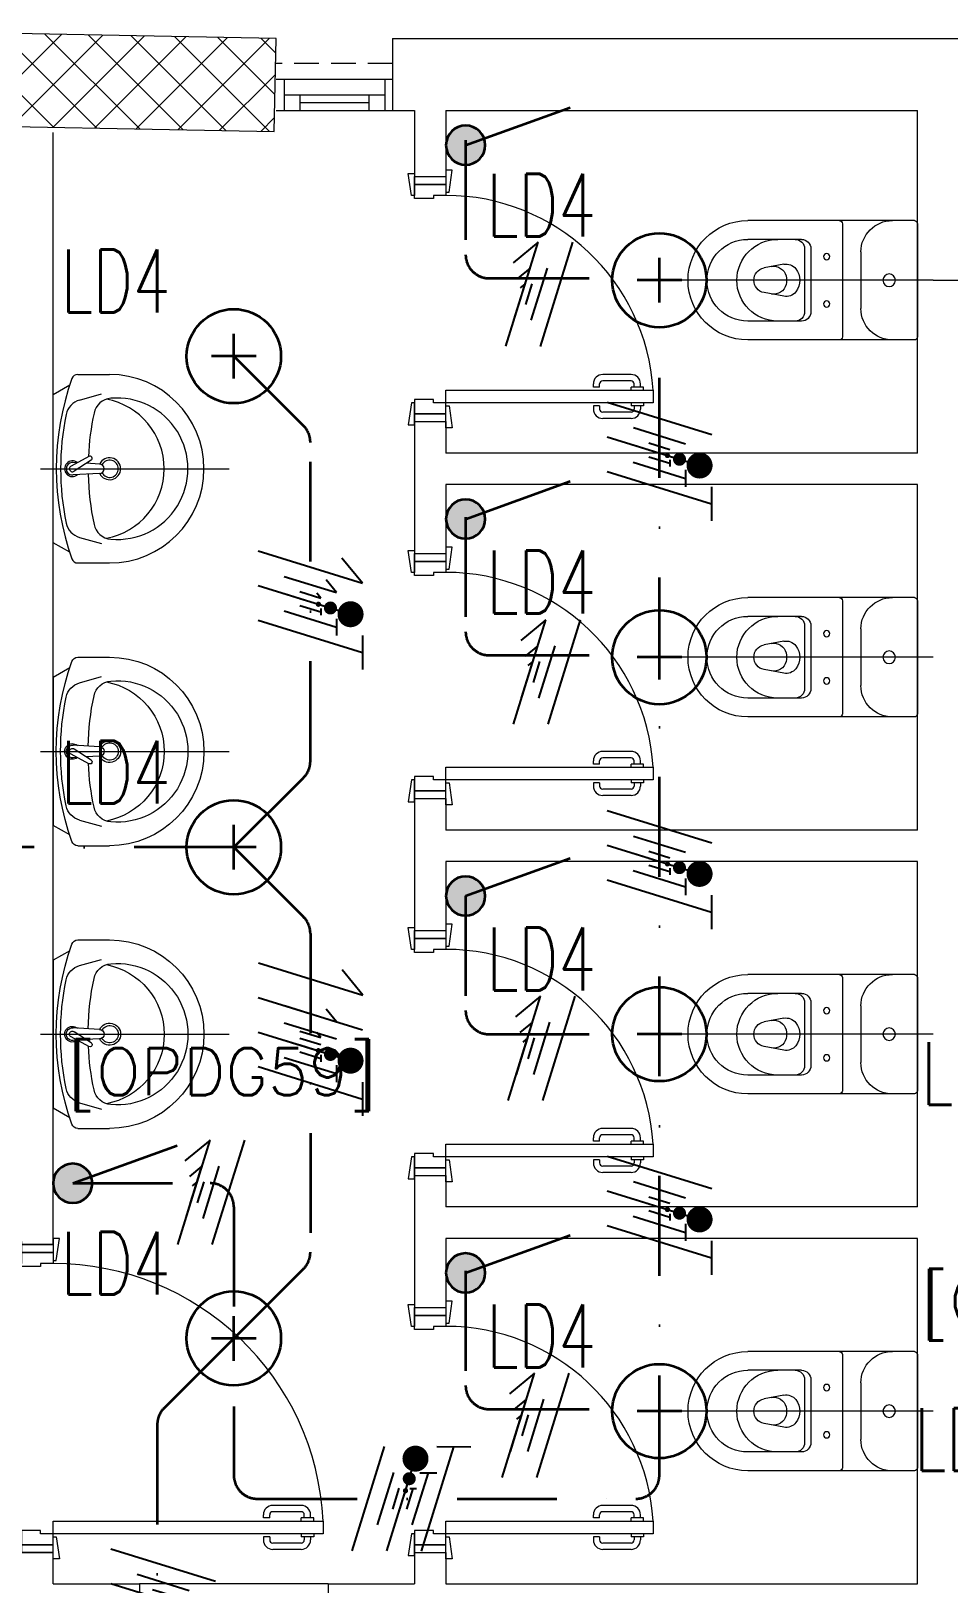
# Model space of a CAD drawing. Header units: inches. Extents: x -12418 to 57169, y -29325 to 19878.
# Drawn here: x 12698 to 15618, y 3883 to 8826 of the extents above; entities that cross this region are included whole.
import ezdxf
from ezdxf.enums import TextEntityAlignment as Align

# ---------------------------------------------------------------- set-up
doc = ezdxf.new("R2010")
doc.units = ezdxf.units.IN
doc.header["$LTSCALE"] = 25
doc.header["$MEASUREMENT"] = 0
doc.linetypes.add('00-Ground Floor$0$HIDDEN2', pattern=[0.1875, 0.125, -0.0625])
doc.linetypes.add('DASHDOT', pattern=[25.4, 12.7, -6.35, 0, -6.35])
doc.layers.get('0').update_dxf_attribs({"color": 8})
for name, color, linetype, lineweight in [('00-Ground Floor$0$72_EGR_BASE_TEXT', 252, 'Continuous', 5), ('00-Ground Floor$0$Aluminum', 251, 'Continuous', 5), ('00-Ground Floor$0$C-HYDR-CTCH', 251, 'Continuous', 5), ('00-Ground Floor$0$Hatch', 254, 'Continuous', 5), ('00-Ground Floor$0$Proj', 251, 'Continuous', 5), ('00-Ground Floor$0$SANIT', 250, 'Continuous', 5), ('00-Ground Floor$0$Walls', 251, 'Continuous', 5), ('00-Ground Floor$0$Wooden Joinery', 251, 'Continuous', 5), ('E-LITE-CIRC-NUMB', 6, 'Continuous', 25), ('E-LITE-CLNG @ 100', 150, 'Continuous', 35), ('E-LITE-CLNG-CNDT', 6, 'DASHDOT', 35), ('E-LITE-CTRL', 6, 'Continuous', 25), ('E-LITE-IDEN', 6, 'Continuous', 25), ('E-LITE-SWCH @ 100', 3, 'Continuous', 35), ('E-POWR-WIRE', 6, 'Continuous', 25), ('E-POWR-WIRE @ 100', 6, 'Continuous', 25), ('E-POWR-WIRE @ 20', 6, 'Continuous', 25), ('E-POWR-WIRE @ 50', 6, 'Continuous', 25)]:
    doc.layers.add(name, color=color, linetype=linetype, lineweight=lineweight)
doc.styles.add('00-Ground Floor$0$SIMPLEX', font='SIMPLEX.shx', dxfattribs={"height": 150})
doc.styles.add('DC_Simplex', font='SIMPLEX.shx', dxfattribs={"width": 0.7})

# ---------------------------------------------------------------- blocks, each defined once
blk = doc.blocks.new('00-Ground Floor$0$A$C72370EFE')
at = {"layer": '00-Ground Floor$0$Wooden Joinery'}
for p, q in [((-0.01, -0.04), (-0.02, -0.04)), ((-0.01, -0.03), (-0.01, -0.07)), ((0, -0.03), (-0.01, -0.03)), ((0.04, -0.03), (0.05, -0.03)), ((0.05, -0.03), (0.05, -0.07)), ((0.05, -0.04), (0.06, -0.04)), ((-0.05, -0.07), (-0.05, -0.16)), ((-0.03, -0.07), (-0.03, -0.16)), ((-0.01, -0.06), (-0.02, -0.06)), ((0, -0.07), (-0.01, -0.07)), ((0.04, -0.07), (0.05, -0.07)), ((0.05, -0.06), (0.06, -0.06)), ((0.07, -0.07), (0.07, -0.16)), ((0.09, -0.07), (0.09, -0.16)), ((-0.01, -0.17), (-0.02, -0.17)), ((-0.01, -0.19), (-0.02, -0.19)), ((-0.01, -0.17), (-0.01, -0.19)), ((0.05, -0.17), (0.06, -0.17)), ((0.05, -0.17), (0.05, -0.19)), ((0.05, -0.19), (0.06, -0.19))]:
    blk.add_line(p, q, dxfattribs=at)
for centre, radius, start, end in [((-0.02, -0.07), 0.03, 90, 180), ((0.06, -0.07), 0.03, 0, 90), ((-0.02, -0.07), 0.01, 90, 180), ((0.06, -0.07), 0.01, 0, 90), ((-0.02, -0.16), 0.03, 180, 270), ((-0.02, -0.16), 0.01, 180, 270), ((0.06, -0.16), 0.01, 270, 0), ((0.06, -0.16), 0.03, 270, 0)]:
    blk.add_arc(centre, radius, start, end, dxfattribs=at)
blk = doc.blocks.new('00-Ground Floor$0$A$C5DAD61B4')
at = {"layer": '00-Ground Floor$0$Wooden Joinery'}
for points in [[(80, 959.1), (80, 969.1), (10, 979.1), (10, 959.1)], [(940, 959.1), (940, 969.1), (1010, 979.1), (1010, 959.1)], [(70, 859.1), (70, 849.1), (0, 839.1), (0, 859.1)], [(120, 859.1), (120, 0), (80, 0), (80, 859.1)], [(950, 859.1), (950, 849.1), (1020, 839.1), (1020, 859.1)]]:
    blk.add_lwpolyline(points, close=True, dxfattribs=at)
for points in [[(45, 859.1), (45, 959.1), (20, 959.1), (20, 859.1), (45, 859.1)], [(45, 859.1), (80, 859.1), (80, 899.1), (90, 899.1), (90, 959.1), (45, 959.1), (45, 859.1)], [(975, 859.1), (940, 859.1), (940, 899.1), (930, 899.1), (930, 959.1), (975, 959.1), (975, 859.1)], [(975, 859.1), (975, 959.1), (1000, 959.1), (1000, 859.1), (975, 859.1)]]:
    blk.add_lwpolyline(points, dxfattribs=at)
blk.add_arc((80, 859.1), 860, 272.666, 0, dxfattribs=at)
at = {"layer": '00-Ground Floor$0$Wooden Joinery', "xscale": 999.9999999998854, "yscale": 999.9999999998854, "zscale": 999.9999999998854, "rotation": 180}
blk.add_blockref('00-Ground Floor$0$A$C72370EFE', (120, 0), dxfattribs=at)
blk = doc.blocks.new('00-Ground Floor$0$A$C268A7CF0')
at = {"layer": '00-Ground Floor$0$Wooden Joinery'}
for points in [[(80, 758.8), (80, 768.8), (10, 778.8), (10, 758.8)], [(740, 758.8), (740, 768.8), (810, 778.8), (810, 758.8)], [(70, 658.8), (70, 648.8), (0, 638.8), (0, 658.8)], [(120, 658.8), (120, 0), (80, 0), (80, 658.8)], [(750, 658.8), (750, 648.8), (820, 638.8), (820, 658.8)]]:
    blk.add_lwpolyline(points, close=True, dxfattribs=at)
for points in [[(45, 658.8), (45, 758.8), (20, 758.8), (20, 658.8), (45, 658.8)], [(45, 658.8), (80, 658.8), (80, 698.8), (90, 698.8), (90, 758.8), (45, 758.8), (45, 658.8)], [(775, 658.8), (740, 658.8), (740, 698.8), (730, 698.8), (730, 758.8), (775, 758.8), (775, 658.8)], [(775, 658.8), (775, 758.8), (800, 758.8), (800, 658.8), (775, 658.8)]]:
    blk.add_lwpolyline(points, dxfattribs=at)
blk.add_arc((80, 658.8), 660, 273.4748, 0, dxfattribs=at)
at = {"layer": '00-Ground Floor$0$Wooden Joinery', "xscale": 999.9999999998854, "yscale": 999.9999999998854, "zscale": 999.9999999998854, "rotation": 180}
blk.add_blockref('00-Ground Floor$0$A$C72370EFE', (120, 0), dxfattribs=at)
blk = doc.blocks.new('00-Ground Floor$0$WC manta')
at = {"layer": '00-Ground Floor$0$SANIT'}
for p, q in [((-0.13, 0.18), (-0.13, -0.18)), ((-0.12, 0.19), (0.41, 0.19)), ((0.109, 0.18), (0.109, -0.18)), ((0.209, 0.1), (0.209, -0.1)), ((0.229, 0.1), (0.229, -0.1)), ((0.239, 0.13), (0.41, 0.13)), ((0.05, 0.09), (0.05, -0.09)), ((0.2955, 0.051), (0.3581, 0.0393)), ((-0.18, 0), (0.65, 0)), ((0.2955, -0.051), (0.3581, -0.0393)), ((0.239, -0.13), (0.41, -0.13)), ((-0.12, -0.19), (0.41, -0.19))]:
    blk.add_line(p, q, dxfattribs=at)
for centre, radius in [((0.159, 0.0752), 0.01), ((-0.04, 0), 0.02), ((0.159, -0.0753), 0.01)]:
    blk.add_circle(centre, radius, dxfattribs=at)
for centre, radius, start, end in [((-0.12, 0.18), 0.01, 90, 180), ((-0.05, 0.09), 0.1, 0, 90), ((0.119, 0.18), 0.01, 90, 180), ((0.41, 0), 0.19, 270, 90), ((0.239, 0.1), 0.03, 90, 180), ((0.259, 0.1), 0.03, 90, 180), ((0.3147, 0), 0.13, 270, 90), ((0.41, 0), 0.13, 270, 90), ((0.2882, 0.0117), 0.04, 79.4289, 141.525), ((0.3029, 0), 0.0588, 141.525, 218.475), ((0.3454, 0), 0.0588, 166.4176, 193.5824), ((0.3271, 0.0044), 0.04, 79.4289, 166.4176), ((0.3507, 0), 0.04, 280.5711, 79.4289), ((0.2882, -0.0117), 0.04, 218.475, 280.5711), ((0.3271, -0.0044), 0.04, 193.5824, 280.5711), ((-0.05, -0.09), 0.1, 270, 0), ((0.239, -0.1), 0.03, 180, 270), ((0.259, -0.1), 0.03, 180, 270), ((-0.12, -0.18), 0.01, 180, 270), ((0.119, -0.18), 0.01, 180, 270)]:
    blk.add_arc(centre, radius, start, end, dxfattribs=at)
blk = doc.blocks.new('00-Ground Floor$0$lav-manta 60')
at = {"layer": '00-Ground Floor$0$SANIT'}
for p, q in [((-0.2658, -0.0529), (-0.2358, 0)), ((-0.2358, 0), (0.2358, 0)), ((0, 0.04), (0, -0.56)), ((0.2658, -0.0529), (0.2358, 0)), ((-0.3, -0.0789), (-0.3, -0.18)), ((-0.2185, -0.0841), (-0.2383, -0.1537)), ((-0.015, -0.1473), (-0.0199, -0.064)), ((0.0274, -0.121), (-0.0078, -0.0673)), ((0.0389, -0.1142), (0.0087, -0.0575)), ((0.0191, -0.077), (0.0199, -0.064)), ((0.2185, -0.0841), (0.2383, -0.1537)), ((0.3, -0.0789), (0.3, -0.18)), ((0.015, -0.1473), (0.0174, -0.1057))]:
    blk.add_line(p, q, dxfattribs=at)
for centre, radius, start, end in [((0, -0.8557), 0.8457, 70.1771, 109.8229), ((-0.1608, -0.1006), 0.06, 101.8086, 164.0794), ((0, -0.8696), 0.8457, 78.1914, 101.8086), ((0, -0.0617), 0.025, 320.7474, 220.368), ((0, -0.0617), 0.02, 353.2671, 186.682), ((0.1608, -0.1006), 0.06, 15.9206, 78.1914), ((-0.28, -0.0789), 0.02, 109.8229, 180), ((0, -0.0617), 0.00966, 25.4127, 215.9577), ((0.28, -0.0789), 0.02, 0, 70.1771), ((-0.1645, -0.189), 0.06, 102.0883, 174.8142), ((0, -0.9572), 0.8457, 91.1572, 102.0883), ((0, -0.1473), 0.015, 180, 0), ((0, -0.9572), 0.8457, 88.5486, 88.844), ((0.0332, -0.1176), 0.00666, 210.6852, 30.6852), ((0, -0.9572), 0.8457, 77.9117, 87.4274), ((0.1645, -0.189), 0.06, 5.1858, 77.9117), ((0, -0.18), 0.3, 180, 0), ((0, -0.2039), 0.2252, 174.8142, 5.1858), ((0, -0.1282), 0.2252, 190.6097, 349.3903), ((0, -0.18), 0.035, 115.3106, 64.6894), ((0, -0.18), 0.0275, 117.1496, 62.8504)]:
    blk.add_arc(centre, radius, start, end, dxfattribs=at)
blk = doc.blocks.new('00-Ground Floor')
at = {"layer": '00-Ground Floor$0$Hatch'}
h = blk.add_hatch(dxfattribs=at)
h.set_pattern_fill('ANSI37', color=256, scale=30)
h.set_pattern_definition([(45, (-1981.42, -13099.68), (-67.35192, 67.35192), []), (135, (-1981.42, -13099.68), (-67.35192, -67.35192), [])])
h.paths.add_polyline_path([(48971.2, 8818.2), (48367.3, 8810.1), (48371.2, 8521.7), (48975.1, 8529.8)])
h.paths.add_polyline_path([(41810.5, 8810.5), (41227, 8805), (41207, 8513.7), (41790.5, 8519.1)])
h.paths.add_polyline_path([(27433.5, 8803.1), (26834.4, 8799), (26828.7, 8506), (27427.8, 8510)])
h.paths.add_polyline_path([(34618.7, 8805.3), (34017.5, 8797.8), (34009.3, 8512.1), (34610.5, 8519.6)])
h.paths.add_polyline_path([(20214.3, 8812.4), (19607.8, 8790.5), (19622.4, 8498), (20228.8, 8519.8)])
h.paths.add_polyline_path([(13477.7, 8802), (12255.7, 8825.9), (12249.3, 8529.8), (13471.3, 8505.8)])
h.paths.add_polyline_path([(13491.8, 1601.9), (12276.8, 1586.2), (12263.3, 1293.7), (13478.3, 1309.4)])
h.paths.add_polyline_path([(13465.7, -5591.3), (12262.6, -5607.3), (12256.9, -5900.3), (13460, -5884.3)])
h.paths.add_polyline_path([(13484.2, -12790), (12287.5, -12801.4), (12290.4, -13095.9), (13487, -13084.4)])
h.paths.add_polyline_path([(5849.2, -12787.9), (5245.6, -12791.6), (5256.3, -13077.1), (5859.8, -13073.4)])
h.paths.add_polyline_path([(5833.8, -5589.9), (5236.9, -5588.3), (5236.8, -5889.5), (5833.6, -5891)])
h.paths.add_polyline_path([(5843.6, 1599.7), (5224.3, 1600.9), (5213.7, 1298), (5833, 1296.7)])
h.paths.add_polyline_path([(5820.3, 8779.1), (5219.7, 8793.5), (5216, 8503.9), (5816.7, 8489.4)])
h.paths.add_polyline_path([(-1378.8, 8777.2), (-1981.4, 8799.9), (-1979.5, 8511.6), (-1376.9, 8488.9)])
h.paths.add_polyline_path([(-1371.1, -5601.1), (-1973.1, -5608.1), (-1969.7, -5899.7), (-1367.7, -5892.7)])
h.paths.add_polyline_path([(-1353.5, -12795.7), (-1951.9, -12796.7), (-1947.1, -13097.4), (-1348.7, -13096.4)])
h.paths.add_polyline_path([(20233.2, -12782.5), (19627.5, -12795.4), (19633.2, -13096.6), (20238.9, -13083.7)])
h.paths.add_polyline_path([(20226.6, -5590), (19632.3, -5607.6), (19634.4, -5904.1), (20228.7, -5886.6)])
h.paths.add_polyline_path([(20217.9, 1618), (19619, 1610.4), (19623, 1310.2), (20221.9, 1317.9)])
h.paths.add_polyline_path([(27418.3, 1602.8), (26816.3, 1607.5), (26820.6, 1315.3), (27422.5, 1310.7)])
h.paths.add_polyline_path([(27422, -5579.9), (26818.1, -5597.5), (26831.6, -5897.5), (27431.7, -5876.5)])
h.paths.add_polyline_path([(27438.1, -12795.9), (26834.3, -12789.3), (26831.9, -13075), (27435.7, -13081.6)])
h.paths.add_polyline_path([(34636.6, -12785.4), (34039.3, -12800), (34048.3, -13099.7), (34645.6, -13085.1)])
h.paths.add_polyline_path([(34629.3, -5597.1), (34028, -5595.2), (34029.2, -5892.4), (34630.4, -5894.3)])
h.paths.add_polyline_path([(34592.8, 1606.7), (34012, 1611.4), (34031.7, 1321.6), (34612.5, 1316.9)])
h.paths.add_polyline_path([(41796.2, 1606), (41198.6, 1619.8), (41200.6, 1327.8), (41798.2, 1314.1)])
h.paths.add_polyline_path([(41797.2, -5592.6), (41228.8, -5600.2), (41230.6, -5894.3), (41799, -5886.7)])
h.paths.add_polyline_path([(41834.3, -12789.7), (41229, -12792.4), (41230.4, -13096.9), (41835.6, -13094.3)])
h.paths.add_polyline_path([(49008.5, -12790.2), (48420.5, -12774.1), (48407.3, -13081.4), (48995.3, -13097.4)])
h.paths.add_polyline_path([(48992.7, -5590.8), (48389.5, -5589.7), (48387.5, -5886.2), (48990.7, -5887.3)])
at = {"layer": '00-Ground Floor$0$Aluminum'}
for p, q in [((13477.7, 8672.6), (13847.9, 8672.6, 0)), ((13502.7, 8672.6), (13502.7, 8572.6)), ((13822.9, 8672.6, 0), (13822.9, 8572.6, 0)), ((13502.7, 8622.6), (13822.9, 8622.6, 0)), ((13552.7, 8622.6), (13552.7, 8572.6)), ((13772.9, 8622.6, 0), (13772.9, 8572.6, 0)), ((13477.7, 8572.6), (13847.9, 8572.6, 0)), ((13772.9, 8597.6, 0), (13552.7, 8597.6)), ((13642.9, 3882.6, 0), (13042.9, 3882.6, 0))]:
    blk.add_line(p, q, dxfattribs=at)
at = {"layer": '00-Ground Floor$0$C-HYDR-CTCH', "flags": 128}
blk.add_lwpolyline([(13471.3, 8505.8), (13477.7, 8802), (12255.7, 8825.9), (12249.3, 8529.8), (13471.3, 8505.8)], dxfattribs=at)
at = {"layer": '00-Ground Floor$0$Proj', "linetype": '00-Ground Floor$0$HIDDEN2', "ltscale": 25}
blk.add_line((13847.9, 8722.6, 0), (13477.7, 8722.6), dxfattribs=at)
at = {"layer": '00-Ground Floor$0$SANIT'}
blk.add_line((15567.9, 8032.6, 0), (16397.9, 8032.6, 0), dxfattribs=at)
at = {"layer": '00-Ground Floor$0$Walls'}
for p, q in [((13847.9, 8802.6, 0), (15771.5, 8802.6, 0)), ((13847.9, 8802.6, 0), (13847.9, 8572.6, 0)), ((13847.9, 8572.6, 0), (13917.9, 8572.6, 0)), ((13917.9, 8572.6, 0), (13917.9, 8362.6, 0)), ((14017.9, 8572.6, 0), (15517.9, 8572.6, 0)), ((14017.9, 8572.6, 0), (14017.9, 8362.6, 0)), ((15517.9, 7482.6, 0), (15517.9, 8572.6, 0)), ((12767.9, 4962.6, 0), (12767.9, 8502.6, 0)), ((13917.9, 8362.6, 0), (14017.9, 8362.6, 0)), ((13917.9, 7582.6, 0), (14017.9, 7582.6, 0)), ((13917.9, 7582.6, 0), (13917.9, 7162.6, 0)), ((14017.9, 7582.6, 0), (14017.9, 7482.6, 0)), ((15517.9, 7482.6, 0), (14017.9, 7482.6, 0)), ((15517.9, 7382.6, 0), (14017.9, 7382.6, 0)), ((14017.9, 7382.6, 0), (14017.9, 7162.6, 0)), ((15517.9, 6282.6, 0), (15517.9, 7382.6, 0)), ((13917.9, 7162.6, 0), (14017.9, 7162.6, 0)), ((13917.9, 6382.6, 0), (13917.9, 5962.6, 0)), ((13917.9, 6382.6, 0), (14017.9, 6382.6, 0)), ((14017.9, 6382.6, 0), (14017.9, 6282.6, 0)), ((15517.9, 6282.6, 0), (14017.9, 6282.6, 0)), ((15517.9, 6182.6, 0), (14017.9, 6182.6, 0)), ((14017.9, 6182.6, 0), (14017.9, 5962.6, 0)), ((15517.9, 5082.6, 0), (15517.9, 6182.6, 0)), ((13917.9, 5962.6, 0), (14017.9, 5962.6, 0)), ((13917.9, 5182.6, 0), (13917.9, 4762.6, 0)), ((13917.9, 5182.6, 0), (14017.9, 5182.6, 0)), ((14017.9, 5182.6, 0), (14017.9, 5082.6, 0)), ((15517.9, 5082.6, 0), (14017.9, 5082.6, 0)), ((12767.9, 4962.6, 0), (12667.9, 4962.6, 0)), ((15517.9, 4982.6, 0), (14017.9, 4982.6, 0)), ((14017.9, 4982.6, 0), (14017.9, 4762.6, 0)), ((15517.9, 3882.6, 0), (15517.9, 4982.6, 0)), ((13917.9, 4762.6, 0), (14017.9, 4762.6, 0)), ((12767.9, 3982.6, 0), (12667.9, 3982.6, 0)), ((12767.9, 3882.6, 0), (12767.9, 3982.6, 0)), ((13917.9, 3982.6, 0), (14017.9, 3982.6, 0)), ((13917.9, 3982.6, 0), (13917.9, 3882.6, 0)), ((14017.9, 3982.6, 0), (14017.9, 3882.6, 0)), ((12767.9, 3882.6, 0), (13042.9, 3882.6, 0)), ((13042.9, 3882.6, 0), (13042.9, 3782.6, 0)), ((13642.9, 3882.6, 0), (13917.9, 3882.6, 0)), ((13642.9, 3882.6, 0), (13642.9, 3782.6, 0)), ((14017.9, 3882.6, 0), (15517.9, 3882.6, 0))]:
    blk.add_line(p, q, dxfattribs=at)
at = {"layer": '00-Ground Floor$0$SANIT', "xscale": -999.9999999999995, "yscale": 999.9999999999995, "zscale": 999.9999999999995}
for p in [(15387.9, 8032.6, 0), (15387.9, 6832.6, 0), (15387.9, 5632.6, 0), (15387.9, 4432.6, 0)]:
    blk.add_blockref('00-Ground Floor$0$WC manta', p, dxfattribs=at)
at = {"layer": '00-Ground Floor$0$SANIT', "yscale": 1000.000000000223, "zscale": 1000.000000000223}
for p, xscale, rotation in [((12767.9, 7432.6, 0), 1000.000000000223, 90.00000000000001), ((12767.9, 6532.6, 0), -1000.000000000223, 90), ((12767.9, 5632.6, 0), -1000.000000000223, 90)]:
    blk.add_blockref('00-Ground Floor$0$lav-manta 60', p, dxfattribs=dict(at, xscale=xscale, rotation=rotation))
at = {"layer": '00-Ground Floor$0$Wooden Joinery', "rotation": 90.00000000000001}
for name, p in [('00-Ground Floor$0$A$C268A7CF0', (14676.7, 7562.6, 0)), ('00-Ground Floor$0$A$C268A7CF0', (14676.7, 6362.6, 0)), ('00-Ground Floor$0$A$C268A7CF0', (14676.7, 5162.6, 0)), ('00-Ground Floor$0$A$C5DAD61B4', (13627, 3962.6, 0)), ('00-Ground Floor$0$A$C268A7CF0', (14676.7, 3962.6, 0))]:
    blk.add_blockref(name, p, dxfattribs=at)
at = {"layer": '00-Ground Floor$0$72_EGR_BASE_TEXT', "char_height": 150, "attachment_point": 2, "style": '00-Ground Floor$0$SIMPLEX'}
for s, insert in [('[OPDG59]', (13306.8, 5588, 0)), ('[OPDG55]', (16020.8, 4857.2, 0))]:
    blk.add_mtext(s, dxfattribs=dict(at, insert=insert))
blk = doc.blocks.new('*U15')
blk.add_hatch(color=256).paths.add_polyline_path([(0.625, -0.625, 1), (0.625, 0.625, 1)])
blk.add_line((0.625, 0), (3.947, -1.2))
blk.add_circle((0.625, 0), 0.625)
at = {"layer": 'E-LITE-CTRL', "style": 'DC_Simplex', "width": 0.7, "flags": 8}
blk.add_attdef('CONTROL', (-26.627, -10.116), '', height=2, rotation=360, dxfattribs=at)
at = {"layer": 'E-LITE-IDEN', "style": 'DC_Simplex', "width": 0.7, "flags": 8}
blk.add_attdef('TYPE', text='', height=2, rotation=360, dxfattribs=at).set_placement((-31.991, -10.116), align=Align.RIGHT)
blk = doc.blocks.new('DC_LT-CL-Point')
for p, q in [((0, -0.711), (0, 0.711)), ((0.711, 0), (-0.711, 0))]:
    blk.add_line(p, q)
blk.add_circle((0, 0), 1.5)
at = {"layer": 'E-LITE-CIRC-NUMB', "style": 'DC_Simplex', "width": 0.7, "flags": 8}
blk.add_attdef('CIRCUIT', text='', height=2, rotation=360, dxfattribs=at).set_placement((-3.364, 1.5), align=Align.RIGHT)
at = {"layer": 'E-LITE-CTRL', "style": 'DC_Simplex', "width": 0.7, "flags": 8}
blk.add_attdef('CONTROL', (3.364, -3.498), '', height=2, rotation=360, dxfattribs=at)
at = {"layer": 'E-LITE-IDEN', "style": 'DC_Simplex', "width": 0.7, "flags": 8}
blk.add_attdef('TYPE', (3.364, 1.5), '', height=2, rotation=360, dxfattribs=at)
blk = doc.blocks.new('*U79')
for p, q in [((-0.515, -1.66), (0.515, 1.66)), ((0.515, 1.66), (-0.287, 1.001)), ((0.587, -1.663), (1.617, 1.658))]:
    blk.add_line(p, q)
blk = doc.blocks.new('*U599')
at = {"layer": 'E-POWR-WIRE @ 100', "xscale": 100, "yscale": 100, "zscale": 100}
blk.add_blockref('*U79', (14260, 7988.4, 0), dxfattribs=at)
at = {"layer": 'E-POWR-WIRE @ 20', "xscale": 20, "yscale": 20, "zscale": 20}
blk.add_blockref('*U79', (14260, 7988.4, 0), dxfattribs=at)
at = {"layer": 'E-POWR-WIRE @ 50', "xscale": 50, "yscale": 50, "zscale": 50}
blk.add_blockref('*U79', (14260, 7988.4, 0), dxfattribs=at)
blk = doc.blocks.new('*U600')
at = {"layer": 'E-POWR-WIRE @ 100', "xscale": 100, "yscale": 100, "zscale": 100}
blk.add_blockref('*U79', (14284.2, 6785.9, 0), dxfattribs=at)
at = {"layer": 'E-POWR-WIRE @ 20', "xscale": 20, "yscale": 20, "zscale": 20}
blk.add_blockref('*U79', (14284.2, 6785.9, 0), dxfattribs=at)
at = {"layer": 'E-POWR-WIRE @ 50', "xscale": 50, "yscale": 50, "zscale": 50}
blk.add_blockref('*U79', (14284.2, 6785.9, 0), dxfattribs=at)
blk = doc.blocks.new('*U601')
at = {"layer": 'E-POWR-WIRE @ 100', "xscale": 100, "yscale": 100, "zscale": 100}
blk.add_blockref('*U79', (14267.6, 5587.6, 0), dxfattribs=at)
at = {"layer": 'E-POWR-WIRE @ 20', "xscale": 20, "yscale": 20, "zscale": 20}
blk.add_blockref('*U79', (14267.6, 5587.6, 0), dxfattribs=at)
at = {"layer": 'E-POWR-WIRE @ 50', "xscale": 50, "yscale": 50, "zscale": 50}
blk.add_blockref('*U79', (14267.6, 5587.6, 0), dxfattribs=at)
blk = doc.blocks.new('*U602')
at = {"layer": 'E-POWR-WIRE @ 100', "xscale": 100, "yscale": 100, "zscale": 100}
blk.add_blockref('*U79', (14248.5, 4387.4, 0), dxfattribs=at)
at = {"layer": 'E-POWR-WIRE @ 20', "xscale": 20, "yscale": 20, "zscale": 20}
blk.add_blockref('*U79', (14248.5, 4387.4, 0), dxfattribs=at)
at = {"layer": 'E-POWR-WIRE @ 50', "xscale": 50, "yscale": 50, "zscale": 50}
blk.add_blockref('*U79', (14248.5, 4387.4, 0), dxfattribs=at)
blk = doc.blocks.new('*U603')
at = {"layer": 'E-POWR-WIRE @ 100', "xscale": 100, "yscale": 100, "zscale": 100}
blk.add_blockref('*U79', (13215.8, 5129.4, 0), dxfattribs=at)
at = {"layer": 'E-POWR-WIRE @ 20', "xscale": 20, "yscale": 20, "zscale": 20}
blk.add_blockref('*U79', (13215.8, 5129.4, 0), dxfattribs=at)
at = {"layer": 'E-POWR-WIRE @ 50', "xscale": 50, "yscale": 50, "zscale": 50}
blk.add_blockref('*U79', (13215.8, 5129.4, 0), dxfattribs=at)
blk = doc.blocks.new('*U78')
for p, q in [((-1.617, -1.658), (-0.587, 1.663)), ((-0.515, -1.66), (0.515, 1.66)), ((0.587, -1.663), (1.617, 1.658)), ((1.078, 1.659), (2.157, 1.657))]:
    blk.add_line(p, q)
at = {"const_width": 0.414}
blk.add_lwpolyline([(0.19, 1.278, 1), (0.604, 1.277, 1)], format="xyb", close=True, dxfattribs=at)
blk = doc.blocks.new('*U688')
at = {"layer": 'E-POWR-WIRE @ 100', "xscale": 100, "yscale": 100, "zscale": 100}
blk.add_blockref('*U78', (13881.2, 4153.7, 0), dxfattribs=at)
at = {"layer": 'E-POWR-WIRE @ 20', "xscale": 20, "yscale": 20, "zscale": 20}
blk.add_blockref('*U78', (13881.2, 4153.7, 0), dxfattribs=at)
at = {"layer": 'E-POWR-WIRE @ 50', "xscale": 50, "yscale": 50, "zscale": 50}
blk.add_blockref('*U78', (13881.2, 4153.7, 0), dxfattribs=at)
blk = doc.blocks.new('*U86')
for p, q in [((-1.658, 1.617), (1.663, 0.587)), ((-1.66, 0.515), (1.66, -0.515)), ((-1.663, -0.587), (1.658, -1.617)), ((1.659, -1.078), (1.657, -2.157))]:
    blk.add_line(p, q)
at = {"const_width": 0.414}
blk.add_lwpolyline([(1.278, -0.19, 1), (1.277, -0.604, 1)], format="xyb", close=True, dxfattribs=at)
blk = doc.blocks.new('*U689')
at = {"layer": 'E-POWR-WIRE @ 100', "xscale": 100, "yscale": 100, "zscale": 100}
blk.add_blockref('*U86', (14696.9, 5082.6, 0), dxfattribs=at)
at = {"layer": 'E-POWR-WIRE @ 20', "xscale": 20, "yscale": 20, "zscale": 20}
blk.add_blockref('*U86', (14696.9, 5082.6, 0), dxfattribs=at)
at = {"layer": 'E-POWR-WIRE @ 50', "xscale": 50, "yscale": 50, "zscale": 50}
blk.add_blockref('*U86', (14696.9, 5082.6, 0), dxfattribs=at)
blk = doc.blocks.new('*U690')
at = {"layer": 'E-POWR-WIRE @ 100', "xscale": 100, "yscale": 100, "zscale": 100}
blk.add_blockref('*U86', (14696.9, 6182.6, 0), dxfattribs=at)
at = {"layer": 'E-POWR-WIRE @ 20', "xscale": 20, "yscale": 20, "zscale": 20}
blk.add_blockref('*U86', (14696.9, 6182.6, 0), dxfattribs=at)
at = {"layer": 'E-POWR-WIRE @ 50', "xscale": 50, "yscale": 50, "zscale": 50}
blk.add_blockref('*U86', (14696.9, 6182.6, 0), dxfattribs=at)
blk = doc.blocks.new('*U691')
at = {"layer": 'E-POWR-WIRE @ 100', "xscale": 100, "yscale": 100, "zscale": 100}
blk.add_blockref('*U86', (14696.9, 7482.6, 0), dxfattribs=at)
at = {"layer": 'E-POWR-WIRE @ 20', "xscale": 20, "yscale": 20, "zscale": 20}
blk.add_blockref('*U86', (14696.9, 7482.6, 0), dxfattribs=at)
at = {"layer": 'E-POWR-WIRE @ 50', "xscale": 50, "yscale": 50, "zscale": 50}
blk.add_blockref('*U86', (14696.9, 7482.6, 0), dxfattribs=at)
blk = doc.blocks.new('*U85')
for p, q in [((-1.658, 1.617), (1.663, 0.587)), ((1.663, 0.587), (1.004, 1.389)), ((-1.66, 0.515), (1.66, -0.515)), ((-1.663, -0.587), (1.658, -1.617)), ((1.659, -1.078), (1.657, -2.157))]:
    blk.add_line(p, q)
at = {"const_width": 0.414}
blk.add_lwpolyline([(1.278, -0.19, 1), (1.277, -0.604, 1)], format="xyb", close=True, dxfattribs=at)
blk = doc.blocks.new('*U693')
at = {"layer": 'E-POWR-WIRE @ 100', "xscale": 100, "yscale": 100, "zscale": 100}
blk.add_blockref('*U85', (13586.5, 7009.2, 0), dxfattribs=at)
at = {"layer": 'E-POWR-WIRE @ 20', "xscale": 20, "yscale": 20, "zscale": 20}
blk.add_blockref('*U85', (13586.5, 7009.2, 0), dxfattribs=at)
at = {"layer": 'E-POWR-WIRE @ 50', "xscale": 50, "yscale": 50, "zscale": 50}
blk.add_blockref('*U85', (13586.5, 7009.2, 0), dxfattribs=at)
blk = doc.blocks.new('*U87')
for p, q in [((-1.655, 2.719), (1.665, 1.689)), ((1.665, 1.689), (1.006, 2.491)), ((-1.658, 1.617), (1.663, 0.587)), ((-1.66, 0.515), (1.66, -0.515)), ((-1.663, -0.587), (1.658, -1.617)), ((1.659, -1.078), (1.657, -2.157))]:
    blk.add_line(p, q)
at = {"const_width": 0.414}
blk.add_lwpolyline([(1.278, -0.19, 1), (1.277, -0.604, 1)], format="xyb", close=True, dxfattribs=at)
blk = doc.blocks.new('*U694')
at = {"layer": 'E-POWR-WIRE @ 100', "xscale": 100, "yscale": 100, "zscale": 100}
blk.add_blockref('*U87', (13586.5, 5588, 0), dxfattribs=at)
at = {"layer": 'E-POWR-WIRE @ 20', "xscale": 20, "yscale": 20, "zscale": 20}
blk.add_blockref('*U87', (13586.5, 5588, 0), dxfattribs=at)
at = {"layer": 'E-POWR-WIRE @ 50', "xscale": 50, "yscale": 50, "zscale": 50}
blk.add_blockref('*U87', (13586.5, 5588, 0), dxfattribs=at)
blk = doc.blocks.new('*U699')
at = {"layer": 'E-POWR-WIRE @ 100', "xscale": 100, "yscale": 100, "zscale": 100}
blk.add_blockref('*U86', (13117.9, 3832.6, 0), dxfattribs=at)
at = {"layer": 'E-POWR-WIRE @ 20', "xscale": 20, "yscale": 20, "zscale": 20}
blk.add_blockref('*U86', (13117.9, 3832.6, 0), dxfattribs=at)
at = {"layer": 'E-POWR-WIRE @ 50', "xscale": 50, "yscale": 50, "zscale": 50}
blk.add_blockref('*U86', (13117.9, 3832.6, 0), dxfattribs=at)

msp = doc.modelspace()

# ---------------------------------------------------------------- linework, layer by layer
at = {"layer": 'E-LITE-CLNG-CNDT', "elevation": 0}
for points in [[(14080.4, 8478.9), (14080.4, 8113.9, 0.414214), (14155.4, 8038.9), (14696.9, 8038.9)], [(12830.4, 5158), (13267.9, 5158, -0.414214), (13342.9, 5083), (13342.9, 4228.7, 0.414214), (13417.9, 4153.7), (14621.9, 4153.7, 0.414214), (14696.9, 4228.7), (14696.9, 8032.6)], [(13342.9, 6227.6), (13564.6, 6449.2, 0.198912), (13586.5, 6502.2), (13586.5, 7516.2, 0.198912), (13564.6, 7569.3), (13342.9, 7790.9)], [(13342.9, 6227.6), (12460.4, 6227.6, -0.414214), (12385.4, 6302.6), (12385.4, 7397.6, 0.414214), (12310.4, 7472.6), (11602.9, 7472.6)], [(14080.4, 7278.9), (14080.4, 6913.9, 0.414214), (14155.4, 6838.9), (14696.9, 6838.9)], [(13342.9, 6227.6), (13564.6, 6005.9, -0.198912), (13586.5, 5952.9), (13586.5, 4938.9, -0.198912), (13564.6, 4885.9), (13342.9, 4664.2)], [(14080.4, 6072.6), (14080.4, 5707.6, 0.414214), (14155.4, 5632.6), (14696.9, 5632.6)], [(14080.4, 4878.9), (14080.4, 4513.9, 0.414214), (14155.4, 4438.9), (14696.9, 4438.9)], [(13342.9, 4664.2), (13121.3, 4442.6, 0.198912), (13099.3, 4389.6), (13099.3, 3414.7, 0.198912), (13121.3, 3361.7), (13275.4, 3207.6)]]:
    msp.add_lwpolyline(points, format="xyb", dxfattribs=at)

# ---------------------------------------------------------------- block references
at = {"layer": 'E-LITE-CLNG @ 100'}
ref = msp.add_blockref('DC_LT-CL-Point', (14696.9, 8032.6, 0), dxfattribs=dict(at, xscale=99.99999999999999, yscale=99.99999999999999, zscale=99.99999999999999))
ref.add_attrib('TYPE', 'LD4', (14147.1, 8171.9, 0), dxfattribs={"layer": 'E-LITE-IDEN', "height": 200, "style": 'DC_Simplex', "width": 0.7, "flags": 8})
ref = msp.add_blockref('DC_LT-CL-Point', (13342.9, 7790.9, 0), dxfattribs=dict(at, xscale=99.99999999999999, yscale=99.99999999999999, zscale=99.99999999999999))
ref.add_attrib('TYPE', 'LD4', (12793.2, 7930.2, 0), dxfattribs={"layer": 'E-LITE-IDEN', "height": 200, "style": 'DC_Simplex', "width": 0.7, "flags": 8})
ref = msp.add_blockref('DC_LT-CL-Point', (14696.9, 6832.6, 0), dxfattribs=dict(at, xscale=99.99999999999999, yscale=99.99999999999999, zscale=99.99999999999999))
ref.add_attrib('TYPE', 'LD4', (14147.1, 6971.9, 0), dxfattribs={"layer": 'E-LITE-IDEN', "height": 200, "style": 'DC_Simplex', "width": 0.7, "flags": 8})
ref = msp.add_blockref('DC_LT-CL-Point', (13342.9, 6227.6, 0), dxfattribs=dict(at, xscale=99.99999999999999, yscale=99.99999999999999, zscale=99.99999999999999))
ref.add_attrib('TYPE', 'LD4', (12793.2, 6366.9, 0), dxfattribs={"layer": 'E-LITE-IDEN', "height": 200, "style": 'DC_Simplex', "width": 0.7, "flags": 8})
ref = msp.add_blockref('DC_LT-CL-Point', (14696.9, 5632.6, 0), dxfattribs=dict(at, xscale=99.99999999999999, yscale=99.99999999999999, zscale=99.99999999999999))
ref.add_attrib('TYPE', 'LD4', (14147.1, 5771.9, 0), dxfattribs={"layer": 'E-LITE-IDEN', "height": 200, "style": 'DC_Simplex', "width": 0.7, "flags": 8})
ref = msp.add_blockref('DC_LT-CL-Point', (16085.4, 5464.1, 0), dxfattribs=dict(at, xscale=-100, yscale=100, zscale=100, rotation=180))
ref.add_attrib('TYPE', 'LD4', (15529.7, 5407.3, 0), dxfattribs={"layer": 'E-LITE-IDEN', "height": 200, "rotation": 0, "style": 'DC_Simplex', "width": 0.7, "flags": 8})
ref = msp.add_blockref('DC_LT-CL-Point', (13342.9, 4664.2, 0), dxfattribs=dict(at, xscale=99.99999999999999, yscale=99.99999999999999, zscale=99.99999999999999))
ref.add_attrib('TYPE', 'LD4', (12793.2, 4803.6, 0), dxfattribs={"layer": 'E-LITE-IDEN', "height": 200, "style": 'DC_Simplex', "width": 0.7, "flags": 8})
ref = msp.add_blockref('DC_LT-CL-Point', (14696.9, 4432.6, 0), dxfattribs=dict(at, xscale=99.99999999999999, yscale=99.99999999999999, zscale=99.99999999999999))
ref.add_attrib('TYPE', 'LD4', (14147.1, 4571.9, 0), dxfattribs={"layer": 'E-LITE-IDEN', "height": 200, "style": 'DC_Simplex', "width": 0.7, "flags": 8})
ref = msp.add_blockref('DC_LT-CL-Point', (16085.4, 4314.1, 0), dxfattribs=dict(at, xscale=-100, yscale=100, zscale=100, rotation=180))
ref.add_attrib('TYPE', 'LD4', (15507.9, 4242.6, 0), dxfattribs={"layer": 'E-LITE-IDEN', "height": 200, "rotation": 0, "style": 'DC_Simplex', "width": 0.7, "flags": 8})
at = {"layer": 'E-LITE-CLNG-CNDT'}
msp.add_blockref('00-Ground Floor', (0, 0), dxfattribs=at)
at = {"layer": 'E-LITE-SWCH @ 100', "xscale": -100, "yscale": 100, "zscale": 100, "rotation": 180}
for p in [(14017.9, 8462.6, 0), (14017.9, 7272.6, 0), (14017.9, 6072.6, 0), (12767.9, 5158, 0), (14017.9, 4872.6, 0)]:
    msp.add_blockref('*U15', p, dxfattribs=at)
at = {"layer": 'E-POWR-WIRE'}
for name in ['*U599', '*U691', '*U693', '*U600', '*U690', '*U694', '*U601', '*U603', '*U689', '*U602', '*U688', '*U699']:
    msp.add_blockref(name, (0, 0), dxfattribs=at)

doc.saveas('drawing.dxf')
